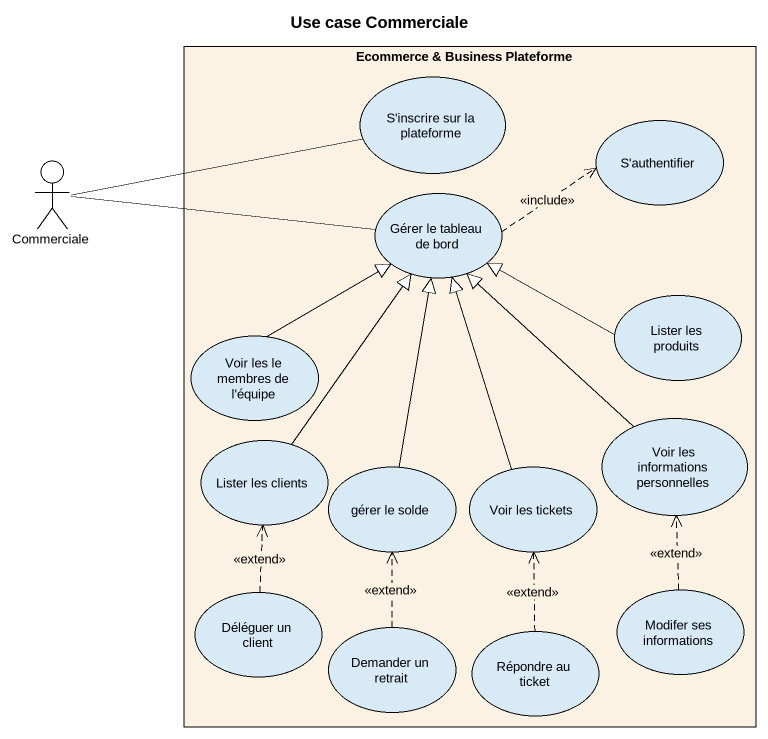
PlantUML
@startuml
title Use case Commerciale
rectangle "Ecommerce & Business Plateforme" as Ecommerce_Business #FCF2E3 {
  usecase "S'inscrire sur la plateforme" as S_inscrire_sur_la_plateforme
  usecase "S'authentifier" as S_authentifier
  usecase "Gérer le tableau de bord" as Gérer_le_tableau_de_bord
  usecase "Lister les produits" as Lister_les_produits
  usecase "Voir les le membres de l'équipe" as Voir_les_le_membres_de_l
  usecase "Lister les clients" as Lister_les_clients
  usecase "Voir les informations personnelles" as Voir_les_informations
  usecase "gérer le solde" as gérer_le_solde
  usecase "Voir les tickets" as Voir_les_tickets
  usecase "Déléguer un client" as Déléguer_un_client
  usecase "Modifer ses informations" as Modifer_ses_informations
  usecase "Demander un retrait" as Demander_un_retrait
  usecase "Répondre au ticket" as Répondre_au_ticket
}
actor Commerciale
Commerciale -right- S_inscrire_sur_la_plateforme
Commerciale -right- Gérer_le_tableau_de_bord
Gérer_le_tableau_de_bord .right.> S_authentifier : <<include>>
Lister_les_produits -left-|> Gérer_le_tableau_de_bord
Voir_les_le_membres_de_l -up-|> Gérer_le_tableau_de_bord
Lister_les_clients -up-|> Gérer_le_tableau_de_bord
Voir_les_informations -up-|> Gérer_le_tableau_de_bord
gérer_le_solde -up-|> Gérer_le_tableau_de_bord
Voir_les_tickets -up-|> Gérer_le_tableau_de_bord
Déléguer_un_client .up.> Lister_les_clients : <<extend>>
Modifer_ses_informations .up.> Voir_les_informations : <<extend>>
Demander_un_retrait .up.> gérer_le_solde : <<extend>>
Répondre_au_ticket .up.> Voir_les_tickets : <<extend>>
@enduml
